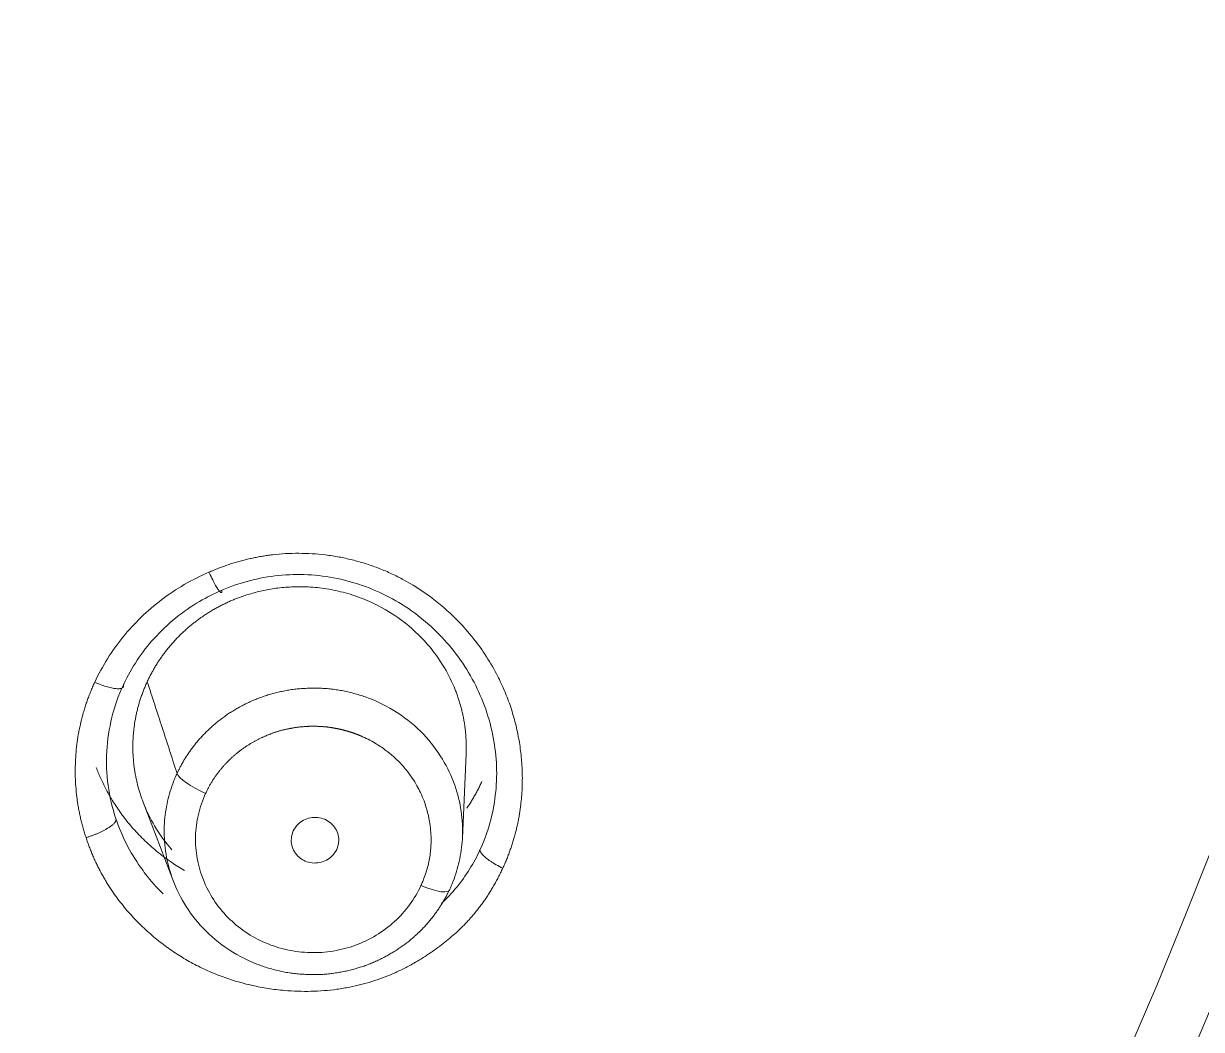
# Model space of a CAD drawing. Extents: x 6534 to 7663, y 0 to 827.
# Drawn here: x 7145.88 to 7157.1, y 512.35 to 521.92 of the extents above; entities that cross this region are included whole.
import ezdxf

# ---------------------------------------------------------------- set-up
doc = ezdxf.new("R2010")
doc.units = 0
doc.header["$LTSCALE"] = 30
doc.header["$MEASUREMENT"] = 0
doc.layers.add('1', color=7, linetype='CONTINUOUS')

msp = doc.modelspace()

# ---------------------------------------------------------------- linework, layer by layer
at = {"layer": '1', "color": 7, "linetype": 'Continuous', "lineweight": 18}
for p, q in [((7150.063, 514.169), (7150.098, 514.973)), ((7147.023, 514.514), (7147.311, 513.759))]:
    msp.add_line(p, q, dxfattribs=at)
for centre, major_axis, ratio, start_param, end_param in [((7103.394, 533.307), (-60.5, 0), 0.961466, 2.420581, 4.712389), ((7103.394, 533.445), (60, 0), 0.961466, 4.72417, 7.853982), ((7103.394, 533.445), (-59.925, 0), 0.961466, 1.570796, 4.712389), ((7147.618, 514.679), (0.272, -0.126), 0.25104, 3.370673, 4.827937), ((7149.668, 513.802), (-0.272, 0.126), 0.25099, 1.68746, 3.249344)]:
    msp.add_ellipse(centre, major_axis=major_axis, ratio=ratio, start_param=start_param, end_param=end_param, dxfattribs=at)
at = {"layer": '1', "color": 7, "linetype": 'Continuous', "lineweight": 13}
for centre, major_axis, start_param, end_param in [((7103.394, 533.307), (-59.425, 0), 1.570796, 4.70194), ((7103.394, 533.307), (-57.948, 0), 1.579187, 4.712389), ((7103.394, 533.352), (57.403, 0), 4.721079, 7.853982)]:
    msp.add_ellipse(centre, major_axis=major_axis, ratio=0.961466, start_param=start_param, end_param=end_param, dxfattribs=at)
at = {"layer": '1', "color": 7, "linetype": 'Continuous', "lineweight": 18}
for points, knots in [([(7150.413, 494.218), (7151.653, 495.575), (7152.829, 496.987), (7155.045, 499.905), (7156.085, 501.412), (7158.019, 504.51), (7158.914, 506.101), (7160.55, 509.354), (7161.292, 511.016), (7162.617, 514.397), (7163.2, 516.117), (7164.204, 519.599), (7164.624, 521.362), (7165.298, 524.916), (7165.551, 526.708), (7165.889, 530.307), (7165.974, 532.114), (7165.974, 533.921)], [0, 0, 0, 0, 0.125, 0.125, 0.25, 0.25, 0.375, 0.375, 0.5, 0.5, 0.625, 0.625, 0.75, 0.75, 0.875, 0.875, 1, 1, 1, 1]), ([(7146.562, 515.653), (7146.635, 515.809), (7146.813, 516.094), (7147.188, 516.457), (7147.486, 516.63), (7147.65, 516.701)], [0, 0, 0, 0, 0.333339, 0.666678, 1, 1, 1, 1]), ([(7147.772, 516.53), (7147.857, 516.566), (7147.945, 516.596), (7148.126, 516.643), (7148.218, 516.66), (7148.404, 516.679), (7148.498, 516.681), (7148.685, 516.672), (7148.778, 516.66), (7148.962, 516.622), (7149.053, 516.596), (7149.229, 516.531), (7149.315, 516.492), (7149.48, 516.401), (7149.559, 516.35), (7149.708, 516.236), (7149.779, 516.174), (7149.91, 516.039), (7149.97, 515.967), (7150.08, 515.816), (7150.13, 515.736), (7150.216, 515.57), (7150.253, 515.485), (7150.315, 515.309), (7150.339, 515.219), (7150.373, 515.037), (7150.384, 514.945), (7150.391, 514.762), (7150.387, 514.67), (7150.376, 514.579)], [0, 0, 0, 0, 0.07143, 0.07143, 0.14286, 0.14286, 0.21429, 0.21429, 0.285719, 0.285719, 0.357149, 0.357149, 0.428579, 0.428579, 0.500009, 0.500009, 0.571439, 0.571439, 0.642869, 0.642869, 0.714298, 0.714298, 0.785728, 0.785728, 0.857158, 0.857158, 0.928588, 0.928588, 1, 1, 1, 1]), ([(7146.835, 515.628), (7146.836, 515.631), (7146.911, 515.791), (7147.114, 516.096), (7147.461, 516.378), (7147.699, 516.498), (7147.772, 516.53)], [0, 0, 0, 0, 0.006506, 0.404656, 0.82411, 1, 1, 1, 1]), ([(7147.062, 515.659), (7147.068, 515.671), (7147.078, 515.693), (7147.096, 515.727), (7147.114, 515.76), (7147.133, 515.793), (7147.152, 515.826), (7147.173, 515.858), (7147.195, 515.889), (7147.217, 515.921), (7147.24, 515.951), (7147.264, 515.982), (7147.289, 516.011), (7147.315, 516.04), (7147.342, 516.069), (7147.369, 516.097), (7147.397, 516.124), (7147.426, 516.151), (7147.456, 516.177), (7147.487, 516.203), (7147.518, 516.227), (7147.55, 516.251), (7147.582, 516.275), (7147.616, 516.297), (7147.649, 516.319), (7147.684, 516.34), (7147.719, 516.36), (7147.755, 516.379), (7147.791, 516.397), (7147.828, 516.415), (7147.866, 516.431), (7147.904, 516.447), (7147.964, 516.47), (7148.053, 516.499), (7148.174, 516.53), (7148.309, 516.553), (7148.459, 516.564), (7148.621, 516.562), (7148.794, 516.542), (7148.976, 516.5), (7149.217, 516.414), (7149.483, 516.261), (7149.726, 516.035), (7149.89, 515.807), (7149.969, 515.648), (7150.002, 515.563), (7150.009, 515.543), (7150.016, 515.523), (7150.023, 515.503), (7150.03, 515.483), (7150.036, 515.463), (7150.042, 515.442), (7150.048, 515.422), (7150.053, 515.401), (7150.059, 515.381), (7150.063, 515.36), (7150.068, 515.34), (7150.072, 515.319), (7150.076, 515.298), (7150.079, 515.278), (7150.083, 515.257), (7150.086, 515.236), (7150.088, 515.216), (7150.091, 515.195), (7150.093, 515.174), (7150.095, 515.153), (7150.096, 515.133), (7150.097, 515.112), (7150.098, 515.091), (7150.099, 515.07), (7150.099, 515.05), (7150.099, 515.029), (7150.099, 515.008), (7150.099, 514.99), (7150.098, 514.978), (7150.098, 514.973)], [0, 0, 0, 0, 0.008866, 0.017753, 0.026658, 0.035584, 0.044529, 0.053493, 0.062477, 0.071481, 0.080505, 0.089548, 0.098611, 0.107693, 0.116795, 0.125916, 0.135057, 0.144218, 0.153398, 0.162598, 0.171818, 0.181057, 0.190315, 0.199593, 0.208891, 0.218208, 0.227544, 0.236901, 0.246276, 0.255671, 0.265086, 0.27452, 0.283974, 0.309676, 0.338196, 0.369534, 0.403685, 0.440647, 0.480417, 0.522991, 0.568365, 0.656078, 0.732634, 0.798041, 0.852304, 0.85736, 0.86241, 0.867455, 0.872493, 0.877527, 0.882554, 0.887576, 0.892592, 0.897602, 0.902607, 0.907606, 0.912599, 0.917586, 0.922568, 0.927544, 0.932515, 0.93748, 0.942439, 0.947393, 0.95234, 0.957283, 0.962219, 0.96715, 0.972076, 0.976995, 0.98191, 0.986818, 0.991721, 0.996618, 1, 1, 1, 1]), ([(7146.764, 514.354), (7146.695, 514.561), (7146.665, 514.781), (7146.683, 515.106), (7146.7, 515.214), (7146.752, 515.426), (7146.789, 515.529), (7146.835, 515.628)], [0, 0, 0, 0, 0.5, 0.5, 0.75, 0.75, 1, 1, 1, 1]), ([(7147.296, 514.06), (7147.296, 514.06), (7147.235, 514.131), (7147.134, 514.27), (7147.056, 514.429), (7147.023, 514.513), (7147.016, 514.533), (7147.008, 514.553), (7147.001, 514.573), (7146.995, 514.594), (7146.989, 514.614), (7146.983, 514.634), (7146.977, 514.655), (7146.971, 514.675), (7146.966, 514.696), (7146.962, 514.716), (7146.957, 514.737), (7146.953, 514.758), (7146.949, 514.778), (7146.945, 514.799), (7146.942, 514.82), (7146.939, 514.84), (7146.936, 514.861), (7146.934, 514.882), (7146.932, 514.903), (7146.93, 514.923), (7146.929, 514.944), (7146.927, 514.965), (7146.926, 514.986), (7146.926, 515.006), (7146.925, 515.027), (7146.925, 515.048), (7146.926, 515.068), (7146.926, 515.089), (7146.927, 515.11), (7146.928, 515.13), (7146.93, 515.151), (7146.931, 515.171), (7146.933, 515.192), (7146.936, 515.212), (7146.938, 515.232), (7146.941, 515.253), (7146.944, 515.273), (7146.947, 515.293), (7146.951, 515.313), (7146.955, 515.333), (7146.959, 515.353), (7146.964, 515.373), (7146.968, 515.393), (7146.974, 515.412), (7146.979, 515.432), (7146.984, 515.452), (7146.99, 515.471), (7146.996, 515.49), (7147.003, 515.51), (7147.009, 515.529), (7147.016, 515.548), (7147.023, 515.567), (7147.03, 515.585), (7147.038, 515.604), (7147.046, 515.623), (7147.054, 515.641), (7147.059, 515.653), (7147.062, 515.659)], [0, 0, 0, 0, 0.000024, 0.162105, 0.296336, 0.308863, 0.321376, 0.333876, 0.346362, 0.358833, 0.371292, 0.383736, 0.396166, 0.408583, 0.420986, 0.433375, 0.44575, 0.458111, 0.470458, 0.482792, 0.495112, 0.507417, 0.519709, 0.531987, 0.544252, 0.556502, 0.568739, 0.580961, 0.59317, 0.605365, 0.617546, 0.629713, 0.641866, 0.654006, 0.666131, 0.678243, 0.690341, 0.702425, 0.714494, 0.72655, 0.738593, 0.750621, 0.762635, 0.774636, 0.786622, 0.798595, 0.810553, 0.822498, 0.834429, 0.846346, 0.858249, 0.870138, 0.882014, 0.893875, 0.905722, 0.917556, 0.929375, 0.941181, 0.952973, 0.96475, 0.976514, 0.988264, 1, 1, 1, 1]), ([(7149.942, 513.684), (7149.944, 513.689), (7149.949, 513.699), (7149.955, 513.714), (7149.962, 513.729), (7149.968, 513.745), (7149.996, 513.816), (7150.038, 513.954), (7150.069, 514.167), (7150.061, 514.402), (7150.007, 514.65), (7149.896, 514.902), (7149.722, 515.142), (7149.483, 515.353), (7149.27, 515.466), (7149.126, 515.519), (7149.07, 515.537), (7149.014, 515.552), (7148.958, 515.566), (7148.902, 515.577), (7148.846, 515.585), (7148.79, 515.592), (7148.734, 515.596), (7148.679, 515.598), (7148.624, 515.598), (7148.57, 515.596), (7148.516, 515.593), (7148.463, 515.587), (7148.411, 515.58), (7148.36, 515.57), (7148.31, 515.559), (7148.26, 515.547), (7148.212, 515.533), (7148.165, 515.517), (7148.118, 515.5), (7148.073, 515.482), (7148.029, 515.463), (7147.987, 515.442), (7147.945, 515.42), (7147.905, 515.397), (7147.866, 515.374), (7147.828, 515.349), (7147.791, 515.323), (7147.756, 515.297), (7147.722, 515.27), (7147.689, 515.242), (7147.658, 515.214), (7147.628, 515.185), (7147.599, 515.156), (7147.571, 515.126), (7147.545, 515.096), (7147.52, 515.066), (7147.496, 515.035), (7147.473, 515.004), (7147.452, 514.973), (7147.431, 514.942), (7147.412, 514.911), (7147.394, 514.88), (7147.377, 514.849), (7147.361, 514.817), (7147.351, 514.797), (7147.346, 514.786)], [0, 0, 0, 0, 0.003868, 0.007742, 0.011622, 0.015507, 0.019397, 0.06511, 0.115266, 0.16986, 0.228891, 0.292354, 0.360244, 0.432556, 0.509282, 0.522646, 0.535891, 0.549015, 0.562019, 0.574904, 0.587668, 0.600313, 0.612837, 0.625242, 0.637526, 0.649691, 0.661736, 0.673661, 0.685466, 0.697151, 0.708716, 0.720162, 0.731487, 0.742693, 0.753779, 0.764745, 0.775591, 0.786318, 0.796924, 0.807411, 0.817779, 0.828026, 0.838154, 0.848162, 0.858051, 0.867819, 0.877469, 0.886998, 0.896408, 0.905698, 0.914869, 0.92392, 0.932851, 0.941663, 0.950356, 0.958928, 0.967382, 0.975716, 0.98393, 0.992025, 1, 1, 1, 1]), ([(7146.576, 514.842), (7146.58, 514.834), (7146.596, 514.792), (7146.629, 514.715), (7146.682, 514.61), (7146.747, 514.5), (7146.825, 514.387), (7146.917, 514.271), (7147.026, 514.156), (7147.151, 514.044), (7147.283, 513.944), (7147.375, 513.886), (7147.418, 513.861)], [0, 0, 0, 0, 0.019642, 0.102361, 0.192491, 0.290026, 0.394961, 0.507289, 0.627004, 0.754096, 0.888558, 1, 1, 1, 1]), ([(7147.346, 514.786), (7147.344, 514.781), (7147.339, 514.771), (7147.332, 514.755), (7147.326, 514.74), (7147.319, 514.725), (7147.292, 514.654), (7147.25, 514.518), (7147.219, 514.306), (7147.226, 514.072), (7147.279, 513.824), (7147.39, 513.572), (7147.563, 513.33), (7147.803, 513.118), (7148.018, 513.004), (7148.162, 512.951), (7148.218, 512.933), (7148.274, 512.917), (7148.331, 512.904), (7148.387, 512.893), (7148.444, 512.884), (7148.5, 512.878), (7148.555, 512.874), (7148.611, 512.872), (7148.666, 512.871), (7148.72, 512.873), (7148.774, 512.877), (7148.827, 512.883), (7148.879, 512.891), (7148.93, 512.9), (7148.98, 512.911), (7149.03, 512.924), (7149.078, 512.938), (7149.126, 512.953), (7149.172, 512.97), (7149.217, 512.989), (7149.261, 513.008), (7149.303, 513.029), (7149.345, 513.051), (7149.385, 513.074), (7149.424, 513.097), (7149.462, 513.122), (7149.498, 513.148), (7149.534, 513.174), (7149.568, 513.201), (7149.6, 513.229), (7149.631, 513.257), (7149.662, 513.286), (7149.69, 513.315), (7149.718, 513.345), (7149.744, 513.375), (7149.769, 513.405), (7149.793, 513.436), (7149.815, 513.467), (7149.837, 513.498), (7149.857, 513.529), (7149.876, 513.56), (7149.894, 513.591), (7149.911, 513.622), (7149.927, 513.653), (7149.937, 513.673), (7149.942, 513.684)], [0, 0, 0, 0, 0.003921, 0.007817, 0.011689, 0.015536, 0.019358, 0.064573, 0.114371, 0.16875, 0.227711, 0.291254, 0.359377, 0.43208, 0.50936, 0.522766, 0.53605, 0.549213, 0.562254, 0.575174, 0.587972, 0.600648, 0.613202, 0.625635, 0.637946, 0.650136, 0.662203, 0.674149, 0.685973, 0.697676, 0.709256, 0.720715, 0.732052, 0.743267, 0.75436, 0.765331, 0.776181, 0.786908, 0.797514, 0.807998, 0.81836, 0.8286, 0.838718, 0.848715, 0.858589, 0.868342, 0.877972, 0.887481, 0.896868, 0.906133, 0.915276, 0.924297, 0.933196, 0.941973, 0.950628, 0.959162, 0.967573, 0.975863, 0.98403, 0.992076, 1, 1, 1, 1]), ([(7150.105, 514.455), (7150.106, 514.457), (7150.112, 514.465), (7150.121, 514.479), (7150.133, 514.498), (7150.145, 514.516), (7150.156, 514.535), (7150.167, 514.554), (7150.178, 514.573), (7150.189, 514.592), (7150.199, 514.612), (7150.21, 514.631), (7150.22, 514.65), (7150.229, 514.67), (7150.239, 514.689), (7150.245, 514.702), (7150.248, 514.709)], [0, 0, 0, 0, 0.023417, 0.099153, 0.174786, 0.250317, 0.325745, 0.40107, 0.476294, 0.551415, 0.626434, 0.701351, 0.776166, 0.850879, 0.92549, 1, 1, 1, 1]), ([(7147.046, 513.829), (7147.03, 513.85), (7146.91, 514.012), (7146.819, 514.192), (7146.764, 514.354)], [0, 0, 0, 0, 0.133619, 1, 1, 1, 1])]:
    msp.add_open_spline(points, degree=3, knots=knots, dxfattribs=at)
at = {"layer": '1', "color": 7, "linetype": 'Continuous', "lineweight": 13}
for points, knots in [([(7149.937, 494.273), (7151.166, 495.617), (7152.332, 497.015), (7154.528, 499.905), (7155.558, 501.398), (7157.475, 504.467), (7158.362, 506.043), (7159.983, 509.265), (7160.718, 510.912), (7162.032, 514.261), (7162.61, 515.964), (7163.604, 519.414), (7164.021, 521.16), (7164.688, 524.682), (7164.94, 526.457), (7165.275, 530.022), (7165.359, 531.812), (7165.359, 533.602)], [0, 0, 0, 0, 0.125, 0.125, 0.25, 0.25, 0.375, 0.375, 0.5, 0.5, 0.625, 0.625, 0.75, 0.75, 0.875, 0.875, 1, 1, 1, 1]), ([(7147.65, 516.701), (7147.657, 516.704), (7147.672, 516.711), (7147.695, 516.72), (7147.718, 516.729), (7147.74, 516.738), (7147.763, 516.747), (7147.786, 516.756), (7147.809, 516.764), (7147.832, 516.772), (7147.855, 516.779), (7147.878, 516.787), (7147.901, 516.794), (7147.924, 516.8), (7147.947, 516.807), (7147.971, 516.813), (7147.994, 516.819), (7148.017, 516.825), (7148.041, 516.83), (7148.064, 516.835), (7148.088, 516.84), (7148.111, 516.845), (7148.135, 516.849), (7148.158, 516.853), (7148.182, 516.857), (7148.206, 516.86), (7148.23, 516.864), (7148.288, 516.871), (7148.38, 516.879), (7148.506, 516.882), (7148.633, 516.878), (7148.761, 516.866), (7148.888, 516.847), (7149.013, 516.82), (7149.136, 516.785), (7149.257, 516.744), (7149.375, 516.694), (7149.547, 516.609), (7149.766, 516.471), (7149.982, 516.283), (7150.151, 516.096), (7150.28, 515.921), (7150.381, 515.75), (7150.459, 515.587), (7150.518, 515.435), (7150.565, 515.28), (7150.6, 515.122), (7150.623, 514.962), (7150.634, 514.803), (7150.633, 514.643), (7150.623, 514.523), (7150.612, 514.441), (7150.605, 514.397), (7150.598, 514.352), (7150.589, 514.309), (7150.579, 514.265), (7150.568, 514.222), (7150.556, 514.178), (7150.544, 514.136), (7150.53, 514.093), (7150.515, 514.05), (7150.5, 514.008), (7150.483, 513.966), (7150.465, 513.925), (7150.453, 513.897), (7150.446, 513.884)], [0, 0, 0, 0, 0.004808, 0.009602, 0.014384, 0.019154, 0.023912, 0.02866, 0.033398, 0.038126, 0.042845, 0.047557, 0.05226, 0.056957, 0.061648, 0.066333, 0.071014, 0.07569, 0.080363, 0.085032, 0.0897, 0.094366, 0.099031, 0.103696, 0.108362, 0.113029, 0.117698, 0.122369, 0.146918, 0.171464, 0.196094, 0.220898, 0.245964, 0.270767, 0.295482, 0.320205, 0.345031, 0.370057, 0.431928, 0.494712, 0.536844, 0.578841, 0.621121, 0.653054, 0.684794, 0.716518, 0.748402, 0.780162, 0.811677, 0.843107, 0.874609, 0.883533, 0.892446, 0.901353, 0.910257, 0.919161, 0.928071, 0.93699, 0.945922, 0.954871, 0.96384, 0.972834, 0.981856, 0.99091, 1, 1, 1, 1]), ([(7147.65, 516.701), (7147.654, 516.693), (7147.669, 516.661), (7147.694, 516.611), (7147.716, 516.57), (7147.731, 516.546), (7147.741, 516.532), (7147.749, 516.521), (7147.759, 516.51), (7147.769, 516.504), (7147.773, 516.514), (7147.772, 516.526), (7147.772, 516.53)], [0, 0, 0, 0, 0.050555, 0.200048, 0.34954, 0.424286, 0.499032, 0.573778, 0.648525, 0.798017, 0.947509, 1, 1, 1, 1]), ([(7146.562, 515.653), (7146.58, 515.646), (7146.597, 515.639), (7146.633, 515.625), (7146.652, 515.619), (7146.688, 515.609), (7146.705, 515.604), (7146.738, 515.597), (7146.753, 515.594), (7146.781, 515.592), (7146.792, 515.592), (7146.812, 515.594), (7146.82, 515.596), (7146.831, 515.603), (7146.834, 515.607), (7146.837, 515.617), (7146.837, 515.623), (7146.835, 515.628)], [0, 0, 0, 0, 0.125, 0.125, 0.25, 0.25, 0.375, 0.375, 0.5, 0.5, 0.625, 0.625, 0.75, 0.75, 0.875, 0.875, 1, 1, 1, 1]), ([(7147.618, 514.596), (7147.621, 514.601), (7147.625, 514.611), (7147.632, 514.626), (7147.64, 514.641), (7147.648, 514.655), (7147.655, 514.669), (7147.663, 514.683), (7147.672, 514.697), (7147.68, 514.711), (7147.688, 514.724), (7147.697, 514.737), (7147.706, 514.75), (7147.715, 514.763), (7147.724, 514.776), (7147.733, 514.789), (7147.743, 514.801), (7147.752, 514.813), (7147.762, 514.825), (7147.772, 514.837), (7147.782, 514.849), (7147.792, 514.86), (7147.802, 514.871), (7147.812, 514.882), (7147.823, 514.893), (7147.833, 514.904), (7147.844, 514.914), (7147.855, 514.924), (7147.865, 514.935), (7147.876, 514.944), (7147.887, 514.954), (7147.898, 514.964), (7147.909, 514.973), (7147.92, 514.982), (7147.932, 514.991), (7147.943, 515), (7147.954, 515.008), (7147.966, 515.017), (7147.977, 515.025), (7147.989, 515.033), (7148, 515.041), (7148.012, 515.048), (7148.023, 515.056), (7148.035, 515.063), (7148.047, 515.07), (7148.058, 515.077), (7148.07, 515.084), (7148.082, 515.091), (7148.093, 515.097), (7148.105, 515.103), (7148.117, 515.109), (7148.129, 515.115), (7148.14, 515.121), (7148.152, 515.127), (7148.164, 515.132), (7148.176, 515.137), (7148.187, 515.142), (7148.199, 515.147), (7148.211, 515.152), (7148.223, 515.157), (7148.234, 515.161), (7148.246, 515.166), (7148.258, 515.17), (7148.269, 515.174), (7148.281, 515.178), (7148.292, 515.181), (7148.304, 515.185), (7148.316, 515.188), (7148.327, 515.192), (7148.338, 515.195), (7148.35, 515.198), (7148.361, 515.201), (7148.373, 515.203), (7148.384, 515.206), (7148.395, 515.209), (7148.406, 515.211), (7148.417, 515.213), (7148.428, 515.215), (7148.439, 515.217), (7148.45, 515.219), (7148.461, 515.221), (7148.472, 515.223), (7148.483, 515.224), (7148.494, 515.226), (7148.504, 515.227), (7148.515, 515.228), (7148.525, 515.229), (7148.536, 515.23), (7148.546, 515.231), (7148.557, 515.232), (7148.567, 515.233), (7148.577, 515.233), (7148.587, 515.234), (7148.597, 515.234), (7148.607, 515.235), (7148.617, 515.235), (7148.627, 515.235), (7148.637, 515.235), (7148.647, 515.235), (7148.656, 515.235), (7148.666, 515.235), (7148.675, 515.235), (7148.685, 515.234), (7148.694, 515.234), (7148.703, 515.233), (7148.712, 515.233), (7148.721, 515.232), (7148.73, 515.232), (7148.739, 515.231), (7148.748, 515.23), (7148.757, 515.229), (7148.765, 515.229), (7148.774, 515.228), (7148.782, 515.227), (7148.791, 515.226), (7148.799, 515.224), (7148.807, 515.223), (7148.816, 515.222), (7148.824, 515.221), (7148.832, 515.22), (7148.839, 515.218), (7148.847, 515.217), (7148.855, 515.215), (7148.863, 515.214), (7148.87, 515.213), (7148.878, 515.211), (7148.885, 515.209), (7148.892, 515.208), (7148.9, 515.206), (7148.907, 515.205), (7148.914, 515.203), (7148.921, 515.201), (7148.928, 515.2), (7148.934, 515.198), (7148.941, 515.196), (7148.948, 515.194), (7148.954, 515.192), (7148.961, 515.191), (7148.967, 515.189), (7148.973, 515.187), (7148.979, 515.185), (7148.986, 515.183), (7148.992, 515.181), (7148.997, 515.18), (7149.003, 515.178), (7149.009, 515.176), (7149.015, 515.174), (7149.02, 515.172), (7149.026, 515.17), (7149.031, 515.168), (7149.037, 515.166), (7149.042, 515.164), (7149.047, 515.162), (7149.052, 515.16), (7149.057, 515.158), (7149.062, 515.157), (7149.067, 515.155), (7149.072, 515.153), (7149.077, 515.151), (7149.081, 515.149), (7149.086, 515.147), (7149.09, 515.145), (7149.141, 515.124), (7149.225, 515.081), (7149.328, 515.012), (7149.4, 514.953), (7149.465, 514.892), (7149.526, 514.824), (7149.584, 514.746), (7149.629, 514.673), (7149.662, 514.609), (7149.71, 514.499), (7149.752, 514.351), (7149.765, 514.199), (7149.764, 514.103), (7149.759, 514.04), (7149.75, 513.976), (7149.736, 513.91), (7149.717, 513.845), (7149.699, 513.794), (7149.685, 513.758), (7149.676, 513.738), (7149.671, 513.725), (7149.668, 513.719)], [0, 0, 0, 0, 0.004832, 0.009642, 0.014431, 0.019198, 0.023943, 0.028667, 0.033368, 0.038049, 0.042707, 0.047344, 0.05196, 0.056553, 0.061125, 0.065676, 0.070204, 0.074711, 0.079197, 0.08366, 0.088102, 0.092523, 0.096921, 0.101299, 0.105654, 0.109988, 0.1143, 0.11859, 0.122859, 0.127106, 0.131331, 0.135535, 0.139717, 0.143878, 0.148017, 0.152134, 0.156229, 0.160303, 0.164355, 0.168386, 0.172394, 0.176382, 0.180347, 0.184291, 0.188213, 0.192114, 0.195993, 0.19985, 0.203685, 0.207499, 0.211291, 0.215062, 0.218811, 0.222538, 0.226244, 0.229928, 0.23359, 0.23723, 0.240849, 0.244447, 0.248022, 0.251576, 0.255108, 0.258619, 0.262108, 0.265575, 0.269021, 0.272445, 0.275847, 0.279228, 0.282587, 0.285924, 0.28924, 0.292534, 0.295806, 0.299057, 0.302286, 0.305493, 0.308679, 0.311843, 0.314985, 0.318106, 0.321205, 0.324283, 0.327338, 0.330372, 0.333385, 0.336376, 0.339345, 0.342292, 0.345218, 0.348122, 0.351004, 0.353865, 0.356704, 0.359522, 0.362317, 0.365092, 0.367844, 0.370575, 0.373284, 0.375972, 0.378637, 0.381282, 0.383904, 0.386505, 0.389084, 0.391642, 0.394177, 0.396692, 0.399184, 0.401655, 0.404104, 0.406532, 0.408938, 0.411322, 0.413684, 0.416025, 0.418345, 0.420642, 0.422918, 0.425172, 0.427405, 0.429616, 0.431805, 0.433973, 0.436119, 0.438243, 0.440346, 0.442427, 0.444486, 0.446524, 0.44854, 0.450534, 0.452507, 0.454458, 0.456387, 0.458295, 0.460181, 0.462045, 0.463888, 0.465709, 0.467508, 0.469286, 0.471042, 0.472776, 0.474489, 0.47618, 0.47785, 0.479498, 0.481124, 0.482728, 0.484311, 0.485872, 0.487412, 0.488929, 0.490426, 0.4919, 0.493353, 0.494784, 0.496194, 0.497581, 0.498948, 0.543054, 0.578533, 0.605381, 0.623592, 0.655956, 0.684566, 0.709417, 0.730505, 0.747828, 0.815777, 0.864408, 0.88261, 0.901287, 0.920436, 0.940057, 0.960147, 0.980706, 0.987795, 0.994227, 1, 1, 1, 1]), ([(7149.668, 513.719), (7149.638, 513.655), (7149.601, 513.593), (7149.517, 513.478), (7149.468, 513.424), (7149.362, 513.327), (7149.304, 513.284), (7149.179, 513.209), (7149.113, 513.177), (7148.976, 513.127), (7148.905, 513.108), (7148.761, 513.084), (7148.687, 513.079), (7148.541, 513.083), (7148.467, 513.091), (7148.324, 513.123), (7148.254, 513.145), (7148.12, 513.202), (7148.056, 513.237), (7147.936, 513.319), (7147.881, 513.365), (7147.78, 513.467), (7147.734, 513.523), (7147.656, 513.643), (7147.623, 513.706), (7147.57, 513.838), (7147.551, 513.906), (7147.526, 514.045), (7147.52, 514.116), (7147.524, 514.257), (7147.533, 514.327), (7147.565, 514.465), (7147.588, 514.532), (7147.618, 514.596)], [0, 0, 0, 0, 0.0625, 0.0625, 0.125, 0.125, 0.1875, 0.1875, 0.25, 0.25, 0.3125, 0.3125, 0.375, 0.375, 0.4375, 0.4375, 0.5, 0.5, 0.5625, 0.5625, 0.625, 0.625, 0.6875, 0.6875, 0.75, 0.75, 0.8125, 0.8125, 0.875, 0.875, 0.9375, 0.9375, 1, 1, 1, 1]), ([(7150.376, 514.579), (7150.376, 514.579), (7150.376, 514.579), (7150.366, 514.489), (7150.348, 514.399), (7150.299, 514.225), (7150.268, 514.139), (7150.23, 514.058)], [0, 0, 0, 0, 0.000125, 0.000125, 0.500062, 0.500062, 1, 1, 1, 1]), ([(7150.446, 513.884), (7150.443, 513.876), (7150.436, 513.862), (7150.426, 513.84), (7150.415, 513.819), (7150.404, 513.797), (7150.393, 513.777), (7150.382, 513.756), (7150.371, 513.735), (7150.359, 513.715), (7150.347, 513.695), (7150.335, 513.675), (7150.323, 513.655), (7150.311, 513.636), (7150.298, 513.616), (7150.286, 513.597), (7150.273, 513.579), (7150.26, 513.56), (7150.246, 513.542), (7150.233, 513.523), (7150.219, 513.506), (7150.205, 513.488), (7150.191, 513.47), (7150.177, 513.453), (7150.163, 513.436), (7150.148, 513.419), (7150.133, 513.402), (7150.106, 513.372), (7150.064, 513.329), (7150.006, 513.273), (7149.944, 513.219), (7149.858, 513.149), (7149.744, 513.066), (7149.617, 512.988), (7149.502, 512.927), (7149.403, 512.88), (7149.303, 512.84), (7149.2, 512.805), (7149.096, 512.775), (7148.986, 512.751), (7148.869, 512.731), (7148.745, 512.718), (7148.621, 512.712), (7148.495, 512.712), (7148.359, 512.72), (7148.214, 512.738), (7148.061, 512.767), (7147.911, 512.806), (7147.764, 512.855), (7147.619, 512.915), (7147.479, 512.986), (7147.345, 513.066), (7147.215, 513.157), (7147.091, 513.257), (7146.975, 513.366), (7146.868, 513.482), (7146.793, 513.576), (7146.745, 513.644), (7146.719, 513.681), (7146.694, 513.72), (7146.67, 513.759), (7146.647, 513.798), (7146.625, 513.838), (7146.603, 513.878), (7146.583, 513.919), (7146.563, 513.961), (7146.545, 514.003), (7146.527, 514.045), (7146.511, 514.088), (7146.495, 514.131), (7146.485, 514.161), (7146.48, 514.175)], [0, 0, 0, 0, 0.004834, 0.009646, 0.014438, 0.019209, 0.023961, 0.028694, 0.033407, 0.038103, 0.042781, 0.047442, 0.052086, 0.056714, 0.061326, 0.065924, 0.070507, 0.075076, 0.079632, 0.084175, 0.088706, 0.093226, 0.097734, 0.102232, 0.106721, 0.1112, 0.115671, 0.120134, 0.135932, 0.152028, 0.168443, 0.185199, 0.219155, 0.252992, 0.275035, 0.296817, 0.318396, 0.339831, 0.361181, 0.382508, 0.406939, 0.431316, 0.455719, 0.480228, 0.504919, 0.535489, 0.565667, 0.59561, 0.62548, 0.656109, 0.686504, 0.716845, 0.747307, 0.778822, 0.809976, 0.840947, 0.871915, 0.881022, 0.890116, 0.899201, 0.908283, 0.917367, 0.926457, 0.935559, 0.944678, 0.953817, 0.962983, 0.972179, 0.981411, 0.990683, 1, 1, 1, 1]), ([(7150.23, 514.058), (7150.171, 513.931), (7150.059, 513.751), (7149.916, 513.598), (7149.865, 513.549)], [0, 0, 0, 0, 0.664159, 1, 1, 1, 1]), ([(7150.446, 513.884), (7150.441, 513.886), (7150.413, 513.9), (7150.377, 513.92), (7150.341, 513.943), (7150.318, 513.958), (7150.297, 513.973), (7150.271, 513.995), (7150.244, 514.021), (7150.231, 514.044), (7150.23, 514.055), (7150.23, 514.058)], [0, 0, 0, 0, 0.03963, 0.219095, 0.308827, 0.39856, 0.488292, 0.578024, 0.757489, 0.936954, 1, 1, 1, 1])]:
    msp.add_open_spline(points, degree=3, knots=knots, dxfattribs=at)
for points, degree in [([(7146.48, 514.175), (7146.359, 514.538), (7146.401, 515.304), (7146.562, 515.653)], 2), ([(7147.346, 514.786), (7147.299, 514.932), (7147.204, 515.223), (7147.11, 515.514), (7147.062, 515.659)], 3), ([(7147.213, 513.64), (7147.153, 513.699), (7147.097, 513.762), (7147.046, 513.829)], 3)]:
    msp.add_open_spline(points, degree=degree, dxfattribs=at)
msp.add_rational_spline([(7146.48, 514.175), (7146.661, 514.231), (7146.782, 514.308), (7146.764, 514.354)], [1.19336087332, 0.933180810219, 0.9355680807, 1.20052268476], degree=3, dxfattribs=at)
at = {"layer": '1', "color": 7, "linetype": 'Continuous', "lineweight": 18}
for points in [[(7148.866, 514.062), (7148.885, 514.111), (7148.896, 514.199), (7148.819, 514.324), (7148.689, 514.381), (7148.54, 514.353), (7148.478, 514.286), (7148.452, 514.239)], [(7148.452, 514.239), (7148.434, 514.191), (7148.423, 514.102), (7148.5, 513.977), (7148.63, 513.921), (7148.779, 513.948), (7148.841, 514.016), (7148.866, 514.062)]]:
    msp.add_open_spline(points, degree=3, dxfattribs=at)

doc.saveas('drawing.dxf')
